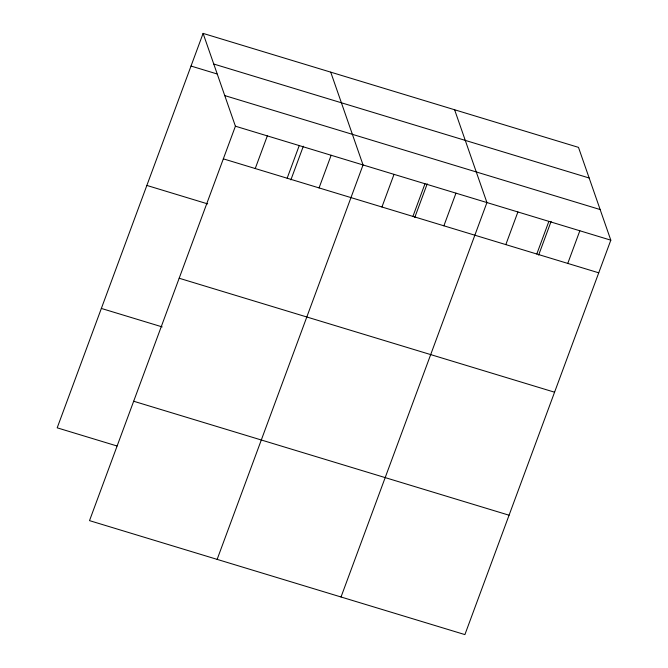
<?xml version="1.0" encoding="UTF-8"?>
<svg xmlns="http://www.w3.org/2000/svg" width="668" height="668" viewBox="0 0 668 668"><rect width="100%" height="100%" fill="white"/><g stroke="black" fill="none" stroke-linecap="round" stroke-linejoin="round"><path stroke-width="1" d="M203.097 33.4L235.412 126.202L89.512 520.631L464.903 634.6L610.811 240.171L578.488 147.369L203.097 33.4L57.189 427.829L117.017 445.99M255.243 168.536L267.325 135.888M287.156 178.222L299.231 145.582M290.872 179.892L303.339 146.192M319.062 187.908L331.136 155.268M217.142 559.383L363.05 164.954L330.727 72.152M381.946 207.005L394.02 174.356M412.916 216.407L424.99 183.758M414.753 217.501L427.219 183.809M443.886 225.809L455.96 193.161M341.022 596.992L486.93 202.563L454.607 109.761M505.826 244.613L517.9 211.965M536.796 254.015L548.871 221.367M538.633 255.109L551.1 221.417M567.767 263.417L579.841 230.769M213.76 64.028L589.151 177.997M191.015 66.048L216.941 73.914M224.749 95.582L600.148 209.552M235.412 126.202L610.811 240.171M223.337 158.85L598.737 272.82M146.851 185.437L207.681 203.899M179.174 278.239L554.574 392.208M101.352 308.441L162.182 326.902M133.675 401.243L509.066 515.212"/></g></svg>
